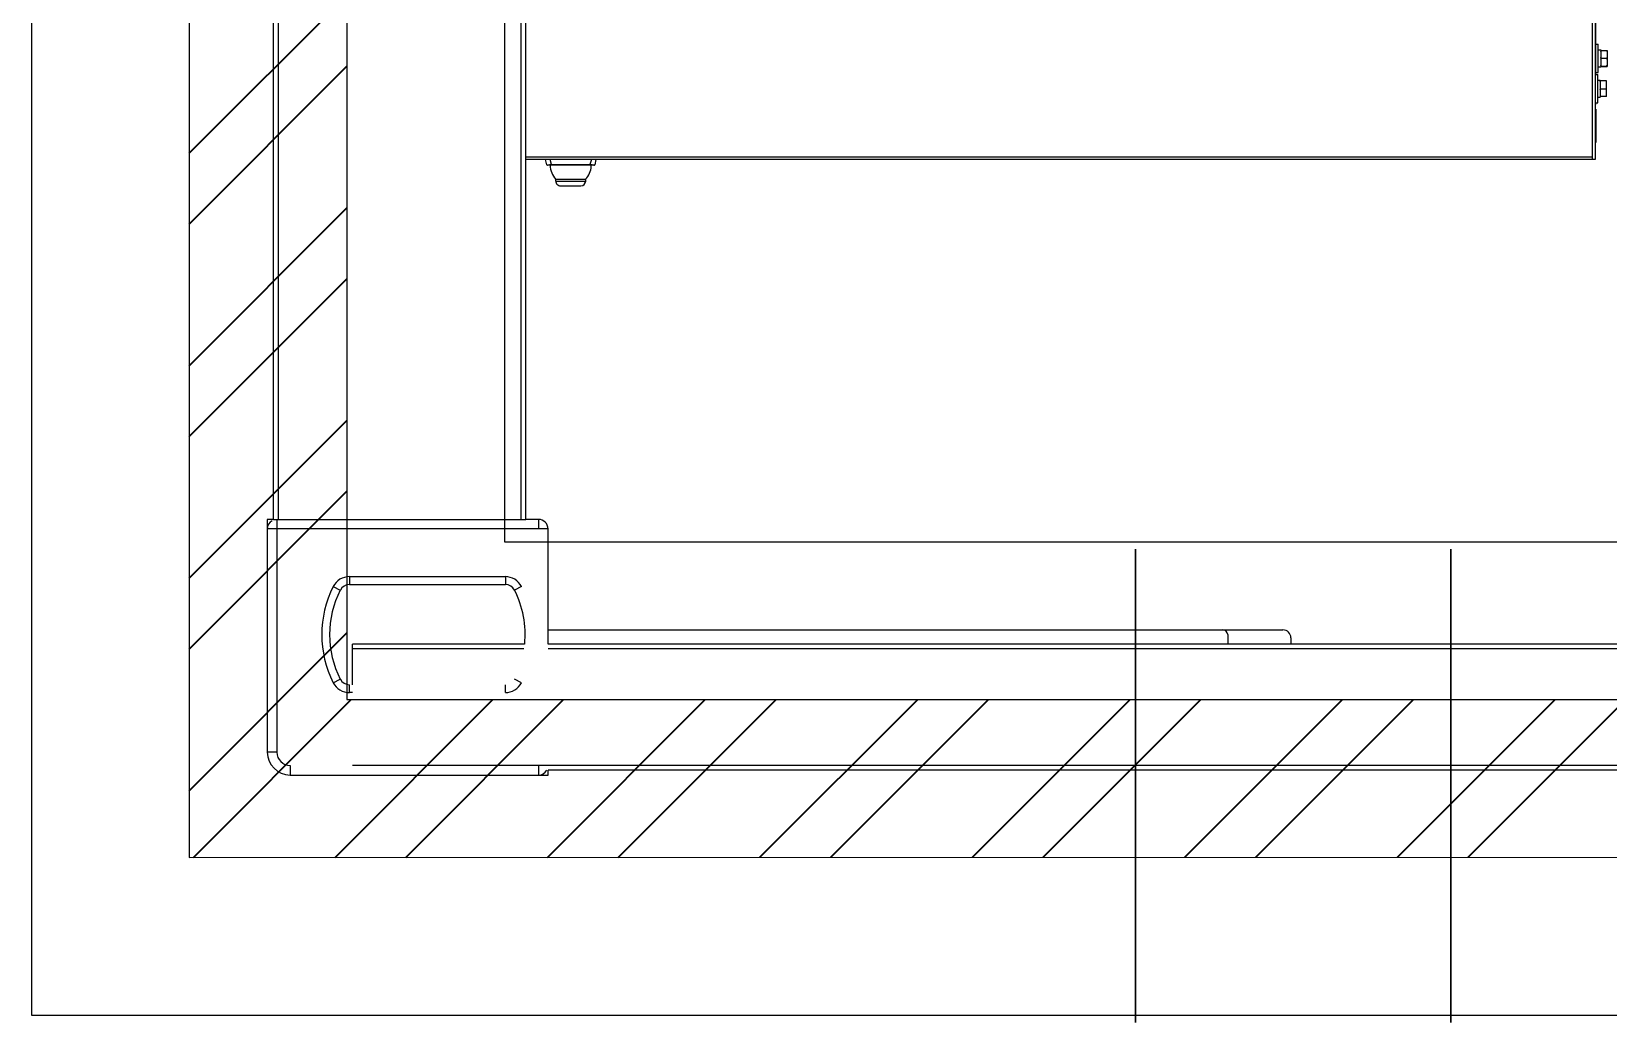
# Model space of a CAD drawing. Header units: millimetres. Extents: x 32496 to 166256, y 3504 to 23939.
# Drawn here: x 91800 to 92800, y 6113 to 6741 of the extents above; entities that cross this region are included whole.
import ezdxf

# ---------------------------------------------------------------- set-up
doc = ezdxf.new("R2010")
doc.units = ezdxf.units.MM
doc.linetypes.add('DASHED2', pattern=[9.525, 6.35, -3.175])
doc.layers.get('0').update_dxf_attribs({"lineweight": 35})
for name, color, linetype in [('2401-01144-S-M6-16HWM_1_0', 7, 'Continuous'), ('4215-19366_1_1_0', 7, 'Continuous'), ('4215-19374_1_1_0', 7, 'Continuous'), ('4215-23304_2_1_1_0', 7, 'Continuous'), ('FG-S120X100-_0', 7, 'Continuous'), ('FG-S160X160-2114_0', 7, 'Continuous'), ('PRT0001_1_1_1_1_1_1_0', 7, 'Continuous'), ('PRT0007_1_1_1_1_1_1_0', 7, 'Continuous'), ('PRT0023_1_1_1_1_1_1_0', 7, 'Continuous'), ('S04S0230_0', 7, 'Continuous'), ('SJIAOJIAN-2_0', 7, 'Continuous'), ('SJIAOJIAN_0', 7, 'Continuous')]:
    doc.layers.add(name, color=color, linetype=linetype)

# ---------------------------------------------------------------- blocks, each defined once
blk = doc.blocks.new('etryt5rte')
at = {"color": 2, "lineweight": -3}
for p, q in [((63702.7, -53517.2), (63702.7, -56257.51)), ((63802.7, -53619.51), (63802.7, -56157.51)), ((63902.7, -53719.51), (63902.7, -56057.51)), ((64002.7, -53817.41), (64002.7, -55957.51)), ((64002.7, -55957.51), (75894.64, -55957.51)), ((63902.7, -56057.51), (75994.75, -56055.2)), ((63802.7, -56157.51), (76094.75, -56155.2)), ((63702.7, -56257.51), (63702.7, -56257.51)), ((63702.7, -56257.51), (66452.88, -56257.51))]:
    blk.add_line(p, q, dxfattribs=at)
at = {"color": 2}
for p, q in [((63802.7, -55711.11), (63902.7, -55611.11)), ((63802.7, -55756.01), (63902.7, -55656.01)), ((63802.7, -55845.81), (63902.7, -55745.81)), ((63802.7, -55890.72), (63902.7, -55790.72)), ((63802.7, -55980.52), (63902.7, -55880.52)), ((63802.7, -56025.42), (63902.7, -55925.42)), ((63802.7, -56115.22), (63902.7, -56015.22)), ((63805.31, -56157.51), (63905.31, -56057.51)), ((63895.13, -56157.49), (63995.13, -56057.49)), ((63940.04, -56157.48), (64040.04, -56057.48)), ((64029.86, -56157.47), (64129.86, -56057.47)), ((64074.77, -56157.46), (64174.77, -56057.46)), ((64164.59, -56157.44), (64264.59, -56057.44)), ((64209.5, -56157.43), (64309.5, -56057.43)), ((64299.32, -56157.42), (64399.32, -56057.42)), ((64344.23, -56157.41), (64444.23, -56057.41)), ((64434.05, -56157.39), (64534.05, -56057.39)), ((64478.96, -56157.38), (64578.96, -56057.38)), ((64568.78, -56157.37), (64668.78, -56057.36)), ((64613.69, -56157.36), (64713.69, -56057.36))]:
    blk.add_line(p, q, dxfattribs=at)
at = {"color": 2, "linetype": 'DASHED2', "lineweight": 30, "ltscale": 450.578225}
for p, q in [((64402.7, -55962.12), (64402.7, -56262.12)), ((64602.7, -55962.12), (64602.7, -56262.12))]:
    blk.add_line(p, q, dxfattribs=at)
blk = doc.blocks.new('gtrytrgtrr')
at = {"layer": '2401-01144-S-M6-16HWM_1_0', "color": 7, "linetype": 'Continuous'}
for p, q in [((61014.56, -74343.04), (61016.16, -74343.04)), ((61016.16, -74361.04), (61016.16, -74343.04)), ((61016.16, -74346.69), (61017.76, -74346.69)), ((61017.76, -74346.69), (61017.76, -74357.39)), ((61018.06, -74347), (61021.46, -74347)), ((61018.06, -74351.96), (61021.46, -74351.96)), ((61021.76, -74347.01), (61021.76, -74357.07)), ((61014.26, -74362.29), (61015.86, -74362.29)), ((61014.56, -74361.04), (61016.16, -74361.04)), ((61015.86, -74380.29), (61015.86, -74362.29)), ((61016.16, -74357.39), (61017.76, -74357.39)), ((61018.06, -74357), (61021.46, -74357)), ((61018.06, -74357.08), (61021.46, -74357.08)), ((61015.86, -74365.94), (61017.46, -74365.94)), ((61017.46, -74365.94), (61017.46, -74376.64)), ((61021.46, -74366.29), (61017.46, -74366.29)), ((61017.76, -74371.29), (61021.16, -74371.29)), ((61021.46, -74376.29), (61021.46, -74366.29)), ((61014.26, -74380.29), (61015.86, -74380.29)), ((61015.86, -74376.64), (61017.46, -74376.64)), ((61021.46, -74376.29), (61017.46, -74376.29))]:
    blk.add_line(p, q, dxfattribs=at)
for points, knots in [([(61018.06, -74347), (61018.04, -74347), (61017.94, -74347), (61017.84, -74347.01), (61017.76, -74347.01)], [0, 0, 0, 0, 0.265501, 1, 1, 1, 1]), ([(61017.76, -74347.57), (61017.78, -74347.52), (61017.88, -74347.33), (61017.98, -74347.14), (61018.06, -74347)], [0, 0, 0, 0, 0.249101, 1, 1, 1, 1]), ([(61018.06, -74351.96), (61018.04, -74351.91), (61017.93, -74351.73), (61017.83, -74351.54), (61017.76, -74351.39)], [0, 0, 0, 0, 0.250932, 1, 1, 1, 1]), ([(61017.76, -74352.53), (61017.78, -74352.48), (61017.88, -74352.29), (61017.98, -74352.1), (61018.06, -74351.96)], [0, 0, 0, 0, 0.249211, 1, 1, 1, 1]), ([(61021.46, -74347), (61021.49, -74347), (61021.59, -74347), (61021.69, -74347.01), (61021.76, -74347.01)], [0, 0, 0, 0, 0.265502, 1, 1, 1, 1]), ([(61021.76, -74347.57), (61021.74, -74347.52), (61021.65, -74347.33), (61021.54, -74347.14), (61021.46, -74347)], [0, 0, 0, 0, 0.249101, 1, 1, 1, 1]), ([(61021.46, -74351.96), (61021.49, -74351.91), (61021.6, -74351.73), (61021.69, -74351.54), (61021.76, -74351.39)], [0, 0, 0, 0, 0.250932, 1, 1, 1, 1]), ([(61021.76, -74352.53), (61021.74, -74352.48), (61021.65, -74352.29), (61021.54, -74352.1), (61021.46, -74351.96)], [0, 0, 0, 0, 0.249211, 1, 1, 1, 1]), ([(61018.06, -74357), (61018.04, -74356.95), (61017.93, -74356.76), (61017.83, -74356.57), (61017.76, -74356.42)], [0, 0, 0, 0, 0.250824, 1, 1, 1, 1]), ([(61017.76, -74357.01), (61017.79, -74357.01), (61017.89, -74357), (61017.99, -74357), (61018.06, -74357)], [0, 0, 0, 0, 0.233702, 1, 1, 1, 1]), ([(61018.06, -74357.08), (61018.04, -74357.08), (61017.94, -74357.08), (61017.84, -74357.08), (61017.76, -74357.07)], [0, 0, 0, 0, 0.265501, 1, 1, 1, 1]), ([(61021.46, -74357), (61021.49, -74356.95), (61021.6, -74356.76), (61021.69, -74356.57), (61021.76, -74356.42)], [0, 0, 0, 0, 0.250825, 1, 1, 1, 1]), ([(61021.76, -74357.01), (61021.74, -74357.01), (61021.64, -74357), (61021.54, -74357), (61021.46, -74357)], [0, 0, 0, 0, 0.233703, 1, 1, 1, 1]), ([(61021.46, -74357.08), (61021.49, -74357.08), (61021.59, -74357.08), (61021.69, -74357.08), (61021.76, -74357.07)], [0, 0, 0, 0, 0.265502, 1, 1, 1, 1]), ([(61017.46, -74366.86), (61017.48, -74366.81), (61017.58, -74366.62), (61017.68, -74366.43), (61017.76, -74366.29)], [0, 0, 0, 0, 0.249157, 1, 1, 1, 1]), ([(61017.76, -74371.29), (61017.74, -74371.24), (61017.63, -74371.06), (61017.53, -74370.87), (61017.46, -74370.72)], [0, 0, 0, 0, 0.250877, 1, 1, 1, 1]), ([(61017.46, -74371.86), (61017.48, -74371.81), (61017.58, -74371.62), (61017.68, -74371.43), (61017.76, -74371.29)], [0, 0, 0, 0, 0.249157, 1, 1, 1, 1]), ([(61021.46, -74366.86), (61021.44, -74366.81), (61021.35, -74366.62), (61021.24, -74366.43), (61021.16, -74366.29)], [0, 0, 0, 0, 0.249157, 1, 1, 1, 1]), ([(61021.16, -74371.29), (61021.19, -74371.24), (61021.3, -74371.06), (61021.39, -74370.87), (61021.46, -74370.72)], [0, 0, 0, 0, 0.250877, 1, 1, 1, 1]), ([(61021.46, -74371.86), (61021.44, -74371.81), (61021.35, -74371.62), (61021.24, -74371.43), (61021.16, -74371.29)], [0, 0, 0, 0, 0.249157, 1, 1, 1, 1]), ([(61017.76, -74376.29), (61017.74, -74376.24), (61017.63, -74376.06), (61017.53, -74375.87), (61017.46, -74375.72)], [0, 0, 0, 0, 0.250877, 1, 1, 1, 1]), ([(61021.16, -74376.29), (61021.19, -74376.24), (61021.3, -74376.06), (61021.39, -74375.87), (61021.46, -74375.72)], [0, 0, 0, 0, 0.250877, 1, 1, 1, 1])]:
    blk.add_open_spline(points, degree=3, knots=knots, dxfattribs=at)
at = {"layer": '4215-19366_1_1_0', "color": 7, "linetype": 'Continuous'}
for p, q in [((61014.56, -74362.29), (61014.56, -74294.29)), ((61014.56, -74381.29), (61014.26, -74381.29)), ((61014.56, -74381.29), (61014.56, -74380.29))]:
    blk.add_line(p, q, dxfattribs=at)
at = {"layer": '4215-19374_1_1_0', "color": 7, "linetype": 'Continuous'}
for p, q in [((61014.26, -74384.29), (61014.56, -74384.29)), ((61014.56, -74384.29), (61014.56, -74405.29)), ((61014.56, -74405.29), (61014.26, -74405.29))]:
    blk.add_line(p, q, dxfattribs=at)
at = {"layer": '4215-19374_1_1_0', "color": 9, "linetype": 'Continuous'}
blk.add_line((61014.56, -74385.49), (61014.26, -74385.49), dxfattribs=at)
at = {"layer": '4215-19374_1_1_0', "color": 7, "linetype": 'Continuous'}
blk.add_arc((61012.56, -74404.29), 2, 328.39996, 329.99922, dxfattribs=at)
at = {"layer": '4215-23304_2_1_1_0', "color": 9, "linetype": 'Continuous'}
for p, q in [((61012.56, -74414.34), (61012.56, -73096.24)), ((60336.26, -74414.34), (61012.56, -74414.34))]:
    blk.add_line(p, q, dxfattribs=at)
at = {"layer": '4215-23304_2_1_1_0', "color": 7, "linetype": 'Continuous'}
for p, q in [((61014.26, -73094.54), (61014.26, -74416.04)), ((61014.26, -74416.04), (60336.26, -74416.04)), ((61012.56, -74416.04), (61012.56, -74414.34))]:
    blk.add_line(p, q, dxfattribs=at)
at = {"layer": 'FG-S120X100-_0', "color": 7, "linetype": 'Continuous'}
for p, q in [((60350.26, -74714.29), (60816.26, -74714.29)), ((60781.26, -74717.29), (60781.26, -74723.29)), ((60821.26, -74719.29), (60821.26, -74723.29))]:
    blk.add_line(p, q, dxfattribs=at)
blk.add_arc((60816.26, -74719.29), 5, 0, 90, dxfattribs=at)
blk.add_ellipse((60777.8, -74717.29), major_axis=(3.46, 0), ratio=0.866025, start_param=0, end_param=1.570796, dxfattribs=at)
at = {"layer": 'FG-S160X160-2114_0', "color": 7, "linetype": 'Continuous'}
for p, q in [((60176.26, -74644.29), (60176.26, -72530.29)), ((60336.26, -74644.29), (60336.26, -72530.29)), ((60176.26, -74644.29), (60336.26, -74644.29))]:
    blk.add_line(p, q, dxfattribs=at)
at = {"layer": 'FG-S160X160-2114_0', "color": 9, "linetype": 'Continuous'}
for p, q in [((60179.26, -74644.29), (60179.26, -72530.29)), ((60333.26, -74644.29), (60333.26, -72530.29))]:
    blk.add_line(p, q, dxfattribs=at)
at = {"layer": 'PRT0001_1_1_1_1_1_1_0', "color": 7, "linetype": 'Continuous'}
for p, q in [((60349.45, -74419.41), (60348.67, -74416.04)), ((60379.34, -74419.79), (60349.94, -74419.79)), ((60380.61, -74416.04), (60379.83, -74419.4)), ((60379.83, -74419.4), (60379.83, -74419.4))]:
    blk.add_line(p, q, dxfattribs=at)
at = {"layer": 'PRT0001_1_1_1_1_1_1_0', "color": 9, "linetype": 'Continuous'}
for p, q in [((60352.43, -74419.36), (60351.54, -74416.03)), ((60352.43, -74419.36), (60351.54, -74416.04)), ((60352.43, -74419.36), (60376.85, -74419.35)), ((60352.43, -74419.36), (60352.43, -74419.79)), ((60377.74, -74416.03), (60376.85, -74419.35)), ((60377.74, -74416.04), (60376.85, -74419.35)), ((60376.85, -74419.79), (60376.85, -74419.35))]:
    blk.add_line(p, q, dxfattribs=at)
at = {"layer": 'PRT0001_1_1_1_1_1_1_0', "color": 7, "linetype": 'Continuous'}
for centre, start, end in [((60349.94, -74419.29), 193.09806, 270.0104), ((60379.34, -74419.29), 270.01063, 346.93511)]:
    blk.add_arc(centre, 0.5, start, end, dxfattribs=at)
at = {"layer": 'PRT0001_1_1_1_1_1_1_0', "color": 9, "linetype": 'Continuous'}
for points, knots in [([(60349.45, -74419.41), (60349.45, -74419.41), (60349.46, -74419.41), (60349.47, -74419.41), (60349.49, -74419.42), (60349.52, -74419.42), (60349.59, -74419.42), (60349.69, -74419.43), (60349.81, -74419.43), (60349.96, -74419.43), (60350.14, -74419.43), (60350.41, -74419.42), (60350.8, -74419.41), (60351.31, -74419.4), (60351.86, -74419.38), (60352.24, -74419.37), (60352.43, -74419.36)], [0, 0, 0, 0, 0.001791, 0.00573, 0.011975, 0.020551, 0.044706, 0.078058, 0.12027, 0.170976, 0.229668, 0.295749, 0.447406, 0.619787, 0.806398, 1, 1, 1, 1]), ([(60376.85, -74419.35), (60377.04, -74419.36), (60377.42, -74419.38), (60377.97, -74419.39), (60378.48, -74419.41), (60378.86, -74419.42), (60379.14, -74419.42), (60379.31, -74419.42), (60379.46, -74419.42), (60379.59, -74419.42), (60379.69, -74419.42), (60379.75, -74419.41), (60379.79, -74419.41), (60379.81, -74419.41), (60379.82, -74419.41), (60379.83, -74419.4), (60379.83, -74419.4)], [0, 0, 0, 0, 0.193603, 0.380202, 0.552553, 0.704191, 0.770274, 0.828976, 0.879694, 0.921913, 0.95527, 0.979428, 0.988004, 0.994249, 0.998192, 1, 1, 1, 1])]:
    blk.add_open_spline(points, degree=3, knots=knots, dxfattribs=at)
at = {"layer": 'PRT0007_1_1_1_1_1_1_0', "color": 7, "linetype": 'Continuous'}
for p, q in [((60377.48, -74419.79), (60377.48, -74421.84)), ((60377.56, -74420.18), (60377.53, -74420.14)), ((60373.89, -74428.79), (60355.39, -74428.79))]:
    blk.add_line(p, q, dxfattribs=at)
at = {"layer": 'PRT0007_1_1_1_1_1_1_0', "color": 9, "linetype": 'Continuous'}
for p, q in [((60355.38, -74428.7), (60355.17, -74428.7)), ((60355.63, -74428.7), (60355.38, -74428.7)), ((60373.88, -74428.7), (60355.63, -74428.7)), ((60374.11, -74428.7), (60373.88, -74428.7)), ((60374.11, -74428.7), (60374.11, -74428.7))]:
    blk.add_line(p, q, dxfattribs=at)
at = {"layer": 'PRT0007_1_1_1_1_1_1_0', "color": 7, "linetype": 'Continuous'}
for centre, radius, start, end in [((60364.64, -74419.79), 13, 180.00755, 223.24928), ((60364.64, -74419.79), 13, 316.77188, 357.03908), ((60364.64, -74419.79), 13, 358.22475, 0.01061), ((60355.39, -74428.49), 0.3, 223.24926, 270.01058), ((60373.89, -74428.49), 0.3, 269.99732, 316.77192)]:
    blk.add_arc(centre, radius, start, end, dxfattribs=at)
at = {"layer": 'PRT0007_1_1_1_1_1_1_0', "color": 9, "linetype": 'Continuous'}
for centre, radius, start, end in [((60377.17, -74419.93), 0.464, 9.05463, 18.29721), ((60377.18, -74419.93), 0.459, 5.40319, 9.04824), ((60377.19, -74419.93), 0.451, 359.37957, 5.41213)]:
    blk.add_arc(centre, radius, start, end, dxfattribs=at)
at = {"layer": 'PRT0007_1_1_1_1_1_1_0', "color": 7, "linetype": 'Continuous'}
blk.add_open_spline([(60377.53, -74420.14), (60377.51, -74420.1), (60377.5, -74420.05), (60377.49, -74420.01)], degree=3, dxfattribs=at)
blk.add_open_spline([(60377.62, -74420.46), (60377.62, -74420.44), (60377.62, -74420.34), (60377.59, -74420.25), (60377.56, -74420.18)], degree=3, knots=[0, 0, 0, 0, 0.246999, 1, 1, 1, 1], dxfattribs=at)
at = {"layer": 'PRT0023_1_1_1_1_1_1_0', "color": 7, "linetype": 'Continuous'}
for p, q in [((60355.19, -74429.79), (60355.19, -74428.79)), ((60355.37, -74428.79), (60355.19, -74428.79)), ((60358.19, -74432.79), (60371.09, -74432.79)), ((60374.13, -74428.79), (60373.89, -74428.79)), ((60374.09, -74428.79), (60374.09, -74429.79)), ((60374.09, -74429.79), (60374.13, -74429.79)), ((60374.13, -74429.79), (60374.13, -74428.79))]:
    blk.add_line(p, q, dxfattribs=at)
at = {"layer": 'PRT0023_1_1_1_1_1_1_0', "color": 9, "linetype": 'Continuous'}
blk.add_line((60355.19, -74429.79), (60374.09, -74429.79), dxfattribs=at)
at = {"layer": 'PRT0023_1_1_1_1_1_1_0', "color": 7, "linetype": 'Continuous'}
for centre, start, end in [((60358.19, -74429.79), 180.01058, 270.01058), ((60371.09, -74429.79), 270.01058, 0.01058), ((60371.13, -74429.79), 270.01058, 0.01058)]:
    blk.add_arc(centre, 3, start, end, dxfattribs=at)
at = {"layer": 'S04S0230_0', "color": 7, "linetype": 'Continuous'}
for p, q in [((60226.26, -74749.04), (60226.26, -74723.29)), ((60335.37, -74723.29), (60226.26, -74723.29)), ((72186.26, -74723.29), (60350.26, -74723.29)), ((72186.26, -74803.29), (60350.26, -74803.29))]:
    blk.add_line(p, q, dxfattribs=at)
at = {"layer": 'S04S0230_0', "color": 9, "linetype": 'Continuous'}
for p, q in [((60334.96, -74726.29), (60226.26, -74726.29)), ((72186.26, -74726.29), (60350.26, -74726.29)), ((72186.26, -74800.29), (60344.26, -74800.29))]:
    blk.add_line(p, q, dxfattribs=at)
at = {"layer": 'SJIAOJIAN-2_0', "color": 7, "linetype": 'Continuous'}
for p, q in [((60172.26, -74644.29), (60172.26, -74650.29)), ((60176.26, -74644.29), (60172.26, -74644.29)), ((60350.26, -74806.29), (60350.26, -74803.29)), ((60344.26, -74806.29), (60350.26, -74806.29))]:
    blk.add_line(p, q, dxfattribs=at)
at = {"layer": 'SJIAOJIAN_0', "color": 7, "linetype": 'Continuous'}
for p, q in [((60172.26, -74650.29), (60172.26, -74791.79)), ((60344.26, -74644.29), (60336.06, -74644.29)), ((60350.26, -74723.29), (60350.26, -74650.29)), ((60224.34, -74680.54), (60323.19, -74680.54)), ((60224.34, -74685.54), (60323.19, -74685.54)), ((60226.26, -74754.04), (60224.34, -74754.04)), ((60186.76, -74806.29), (60344.26, -74806.29))]:
    blk.add_line(p, q, dxfattribs=at)
at = {"layer": 'SJIAOJIAN_0', "color": 9, "linetype": 'Continuous'}
for p, q in [((60350.26, -74650.29), (60172.26, -74650.29)), ((60178.26, -74644.29), (60178.26, -74791.79)), ((60344.26, -74644.29), (60344.26, -74650.29)), ((60224.34, -74680.54), (60224.34, -74685.54)), ((60323.19, -74680.54), (60323.19, -74685.54)), ((60214.1, -74686.81), (60218.55, -74689.08)), ((60333.43, -74686.81), (60328.97, -74689.08)), ((60214.1, -74747.77), (60218.55, -74745.5)), ((60224.34, -74754.04), (60224.34, -74749.04)), ((60323.19, -74754.04), (60323.19, -74749.04)), ((60333.43, -74747.77), (60328.97, -74745.5)), ((60178.26, -74791.79), (60172.26, -74791.79)), ((60186.76, -74800.29), (60186.76, -74806.29)), ((60350.26, -74800.29), (60226.26, -74800.29)), ((60344.26, -74800.29), (60344.26, -74806.29))]:
    blk.add_line(p, q, dxfattribs=at)
at = {"layer": 'SJIAOJIAN_0', "color": 7, "linetype": 'Continuous'}
for centre, radius, start, end in [((60178.26, -74650.29), 6, 119.90635, 180), ((60344.26, -74650.29), 6, 0, 90), ((60224.34, -74692.04), 11.5, 90, 152.93796), ((60323.19, -74692.04), 11.5, 27.06204, 90), ((60273.76, -74717.29), 67, 152.93796, 207.06204), ((60273.76, -74717.29), 62, 152.93796, 207.06204), ((60224.34, -74692.04), 6.5, 90, 152.93796), ((60323.19, -74692.04), 6.5, 27.06204, 90), ((60273.76, -74717.29), 62, 354.43407, 27.06204), ((60224.34, -74742.54), 11.5, 207.06204, 270), ((60224.34, -74742.54), 6.5, 207.06204, 270), ((60323.19, -74742.54), 11.5, 270, 332.93796), ((60186.76, -74791.79), 14.5, 180, 270), ((60344.26, -74800.29), 6, 270, 330)]:
    blk.add_arc(centre, radius, start, end, dxfattribs=at)
at = {"layer": 'SJIAOJIAN_0', "color": 9, "linetype": 'Continuous'}
blk.add_arc((60186.76, -74791.79), 8.5, 180, 270, dxfattribs=at)

msp = doc.modelspace()

# ---------------------------------------------------------------- block references
for name, p in [('etryt5rte', (28096.931, 62375.365)), ('gtrytrgtrr', (31776.885, 81076.369))]:
    msp.add_blockref(name, p)

doc.saveas('drawing.dxf')
